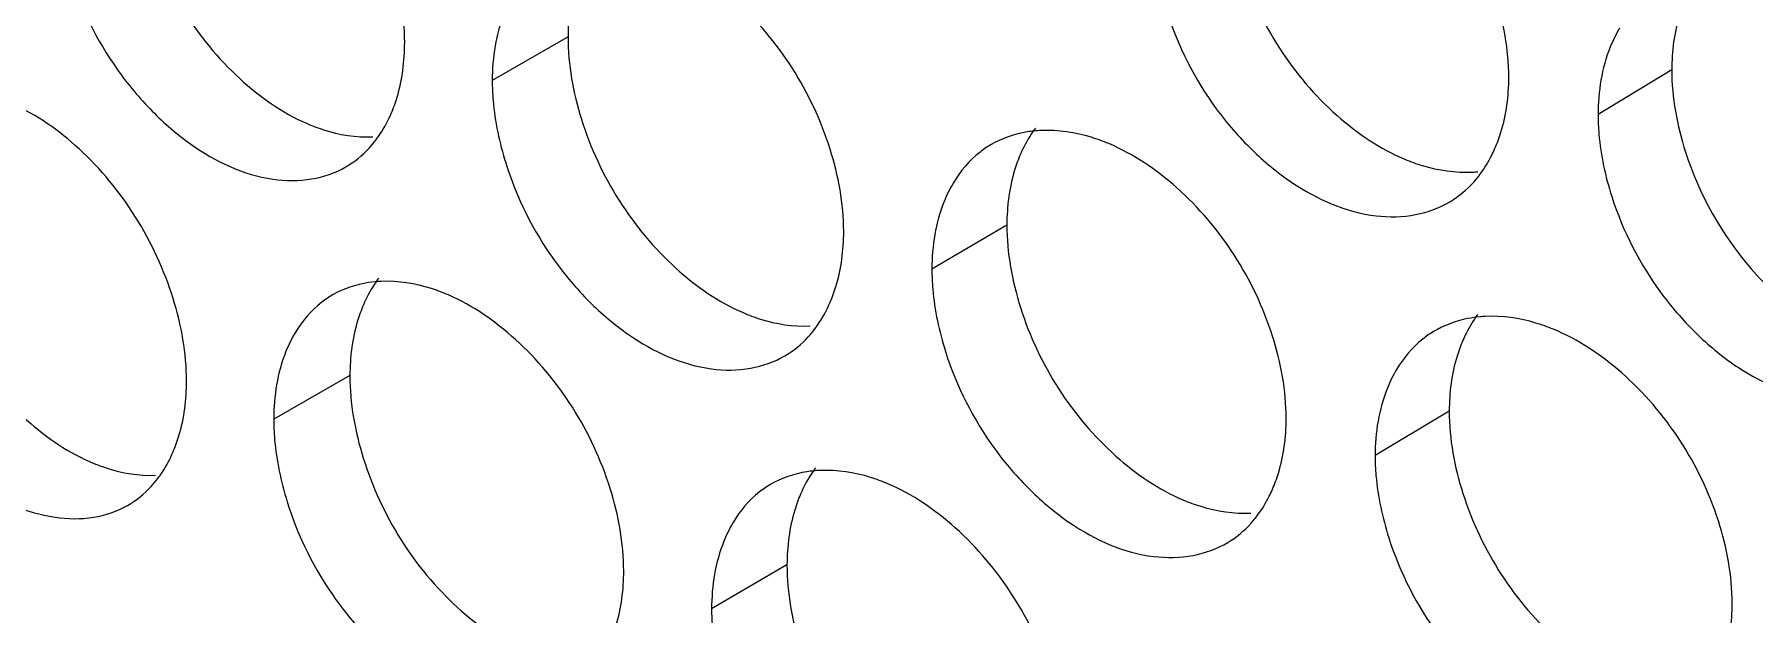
# Model space of a CAD drawing. Header units: millimetres. Extents: x 1177 to 4147, y 93 to 2194.
# Drawn here: x 2607.55 to 2623.16, y 740.03 to 745.3 of the extents above; entities that cross this region are included whole.
import ezdxf

# ---------------------------------------------------------------- set-up
doc = ezdxf.new("R2010")
doc.units = ezdxf.units.MM
doc.header["$LTSCALE"] = 0.1
doc.layers.get('0').update_dxf_attribs({"lineweight": 13})
doc.layers.add('标注', color=251, linetype='Continuous', lineweight=9)

# ---------------------------------------------------------------- blocks, each defined once
blk = doc.blocks.new('02')
for points, knots in [([(4627.348, 522.744), (4597.363, 531.299), (4553.55, 545.69), (4497.641, 568.487), (4458.71, 586.649), (4422.281, 606.068), (4388.51, 626.659), (4357.551, 648.334), (4338.416, 663.815), (4329.392, 671.722)], [0, 0, 0, 0, 0.278685, 0.411475, 0.539478, 0.662459, 0.780251, 0.892768, 1, 1, 1, 1]), ([(4626.906, 521.428), (4597.052, 529.945), (4553.424, 544.261), (4497.732, 566.923), (4458.929, 584.973), (4422.597, 604.269), (4388.892, 624.729), (4357.964, 646.263), (4338.829, 661.641), (4329.798, 669.496)], [0, 0, 0, 0, 0.278468, 0.411196, 0.539177, 0.662176, 0.780023, 0.892638, 1, 1, 1, 1]), ([(4628.518, 518.372), (4598.337, 526.935), (4554.235, 541.353), (4497.955, 564.22), (4458.766, 582.448), (4422.099, 601.945), (4388.114, 622.628), (4356.965, 644.402), (4337.717, 659.96), (4328.641, 667.907)], [0, 0, 0, 0, 0.278732, 0.411552, 0.539576, 0.662563, 0.780343, 0.892822, 1, 1, 1, 1]), ([(4328.202, 667.332), (4337.3, 659.316), (4356.601, 643.626), (4387.852, 621.677), (4421.956, 600.844), (4458.755, 581.215), (4498.091, 562.874), (4554.59, 539.876), (4598.873, 525.389), (4629.18, 516.79)], [0, 0, 0, 0, 0.107262, 0.219794, 0.337581, 0.460553, 0.588547, 0.721328, 1, 1, 1, 1])]:
    blk.add_open_spline(points, degree=3, knots=knots)
at = {"layer": '标注'}
for p, q in [((4501.12, 655.946), (4500.138, 655.379)), ((4515.425, 655.52), (4514.47, 654.941)), ((4506.808, 653.505), (4505.836, 652.934)), ((4498.293, 651.552), (4497.306, 650.987)), ((4512.541, 651.091), (4511.58, 650.515)), ((4503.958, 649.097), (4502.981, 648.528))]:
    blk.add_line(p, q, dxfattribs=at)
for centre, radius, start, end in [((4512.763, 655.83), 1.64, 272.8765, 275.2009), ((4513.09, 650.668), 1.654, 92.9003, 95.1818)]:
    blk.add_arc(centre, radius, start, end, dxfattribs=at)
for points, knots in [([(4499.003, 655.872), (4499.003, 656.233), (4498.866, 656.983), (4498.385, 658.02), (4497.666, 658.889), (4497.058, 659.318), (4496.741, 659.457)], [0, 0, 0, 0, 0.244427, 0.506785, 0.765518, 1, 1, 1, 1]), ([(4513.313, 655.42), (4513.313, 655.781), (4513.172, 656.53), (4512.681, 657.563), (4511.946, 658.424), (4511.327, 658.844), (4511.004, 658.979)], [0, 0, 0, 0, 0.243576, 0.505139, 0.763987, 1, 1, 1, 1]), ([(4495.478, 658.414), (4495.478, 658.052), (4495.615, 657.302), (4496.091, 656.265), (4496.806, 655.394), (4497.412, 654.964), (4497.729, 654.825)], [0, 0, 0, 0, 0.244732, 0.507241, 0.765812, 1, 1, 1, 1]), ([(4509.669, 657.92), (4509.669, 657.559), (4509.808, 656.81), (4510.296, 655.776), (4511.027, 654.914), (4511.644, 654.493), (4511.966, 654.358)], [0, 0, 0, 0, 0.243882, 0.505596, 0.764283, 1, 1, 1, 1]), ([(4501.295, 656.865), (4501.266, 656.797), (4501.16, 656.502), (4501.12, 656.186), (4501.12, 655.946)], [0, 0, 0, 0, 0.235219, 1, 1, 1, 1]), ([(4504.693, 653.421), (4504.693, 653.782), (4504.554, 654.532), (4504.069, 655.567), (4503.343, 656.433), (4502.731, 656.859), (4502.412, 656.996)], [0, 0, 0, 0, 0.244084, 0.506123, 0.764903, 1, 1, 1, 1]), ([(4494.659, 656.781), (4494.798, 656.333), (4495.115, 655.689), (4495.709, 654.979), (4496.342, 654.428), (4497.071, 654.079), (4497.79, 654.075), (4498.104, 654.181), (4498.239, 654.259)], [0, 0, 0, 0, 0.287891, 0.430312, 0.565838, 0.801787, 0.904179, 1, 1, 1, 1]), ([(4500.416, 656.5), (4500.37, 656.423), (4500.199, 656.074), (4500.138, 655.677), (4500.138, 655.379)], [0, 0, 0, 0, 0.231788, 1, 1, 1, 1]), ([(4515.604, 656.44), (4515.574, 656.372), (4515.466, 656.077), (4515.425, 655.759), (4515.425, 655.52)], [0, 0, 0, 0, 0.235961, 1, 1, 1, 1]), ([(4508.88, 656.278), (4509.023, 655.828), (4509.35, 655.183), (4509.962, 654.477), (4510.615, 653.933), (4511.366, 653.598), (4512.099, 653.612), (4512.418, 653.729), (4512.556, 653.812)], [0, 0, 0, 0, 0.285826, 0.427621, 0.562871, 0.799523, 0.902937, 1, 1, 1, 1]), ([(4501.12, 655.946), (4501.12, 655.585), (4501.257, 654.835), (4501.739, 653.799), (4502.46, 652.932), (4503.071, 652.506), (4503.389, 652.369)], [0, 0, 0, 0, 0.244389, 0.506579, 0.765197, 1, 1, 1, 1]), ([(4514.748, 656.057), (4514.702, 655.98), (4514.532, 655.632), (4514.47, 655.237), (4514.47, 654.941)], [0, 0, 0, 0, 0.232969, 1, 1, 1, 1]), ([(4498.829, 654.954), (4498.858, 655.022), (4498.964, 655.316), (4499.003, 655.633), (4499.003, 655.872)], [0, 0, 0, 0, 0.23516, 1, 1, 1, 1]), ([(4515.425, 655.52), (4515.425, 655.159), (4515.6, 654.22), (4516.216, 653.124), (4517.032, 652.35), (4517.5, 652.067), (4517.74, 651.969)], [0, 0, 0, 0, 0.243755, 0.63494, 0.825083, 1, 1, 1, 1]), ([(4500.138, 655.379), (4500.138, 655.293), (4500.154, 654.931), (4500.23, 654.573), (4500.313, 654.31)], [0, 0, 0, 0, 0.239084, 1, 1, 1, 1]), ([(4513.134, 654.501), (4513.164, 654.568), (4513.272, 654.863), (4513.313, 655.181), (4513.313, 655.42)], [0, 0, 0, 0, 0.235903, 1, 1, 1, 1]), ([(4496.176, 651.482), (4496.176, 651.843), (4496.039, 652.593), (4495.56, 653.631), (4494.844, 654.502), (4494.239, 654.933), (4493.923, 655.073)], [0, 0, 0, 0, 0.244599, 0.507118, 0.765827, 1, 1, 1, 1]), ([(4497.729, 654.825), (4497.801, 654.794), (4498.076, 654.689), (4498.375, 654.64), (4498.591, 654.649)], [0, 0, 0, 0, 0.266662, 1, 1, 1, 1]), ([(4498.628, 654.606), (4498.648, 654.632), (4498.725, 654.742), (4498.789, 654.861), (4498.829, 654.954)], [0, 0, 0, 0, 0.243623, 1, 1, 1, 1]), ([(4514.47, 654.941), (4514.47, 654.855), (4514.487, 654.493), (4514.564, 654.136), (4514.648, 653.874)], [0, 0, 0, 0, 0.239271, 1, 1, 1, 1]), ([(4498.239, 654.259), (4498.352, 654.324), (4498.49, 654.436), (4498.601, 654.57), (4498.628, 654.606)], [0, 0, 0, 0, 0.744037, 1, 1, 1, 1]), ([(4507.251, 654.731), (4507.192, 654.728), (4506.965, 654.706), (4506.741, 654.63), (4506.595, 654.544)], [0, 0, 0, 0, 0.258729, 1, 1, 1, 1]), ([(4507.178, 654.763), (4507.159, 654.737), (4507.084, 654.631), (4507.023, 654.515), (4506.984, 654.425)], [0, 0, 0, 0, 0.244083, 1, 1, 1, 1]), ([(4508.128, 654.561), (4508.055, 654.592), (4507.774, 654.695), (4507.471, 654.741), (4507.251, 654.731)], [0, 0, 0, 0, 0.26624, 1, 1, 1, 1]), ([(4506.595, 654.544), (4506.547, 654.515), (4506.356, 654.385), (4506.204, 654.202), (4506.115, 654.053)], [0, 0, 0, 0, 0.245038, 1, 1, 1, 1]), ([(4506.984, 654.425), (4506.955, 654.357), (4506.848, 654.062), (4506.808, 653.745), (4506.808, 653.505)], [0, 0, 0, 0, 0.235516, 1, 1, 1, 1]), ([(4510.428, 650.997), (4510.428, 651.358), (4510.288, 652.107), (4509.799, 653.141), (4509.067, 654.003), (4508.45, 654.426), (4508.128, 654.561)], [0, 0, 0, 0, 0.243745, 0.505466, 0.764291, 1, 1, 1, 1]), ([(4511.966, 654.358), (4512.039, 654.328), (4512.321, 654.226), (4512.625, 654.181), (4512.845, 654.192)], [0, 0, 0, 0, 0.265834, 1, 1, 1, 1]), ([(4512.944, 654.168), (4513, 654.245), (4513.067, 654.355), (4513.121, 654.47), (4513.134, 654.501)], [0, 0, 0, 0, 0.743715, 1, 1, 1, 1]), ([(4500.313, 654.31), (4500.453, 653.861), (4500.774, 653.217), (4501.376, 652.508), (4502.016, 651.96), (4502.755, 651.617), (4503.479, 651.619), (4503.795, 651.73), (4503.931, 651.81)], [0, 0, 0, 0, 0.287059, 0.429226, 0.56464, 0.800871, 0.903676, 1, 1, 1, 1]), ([(4512.556, 653.812), (4512.668, 653.88), (4512.806, 653.995), (4512.917, 654.132), (4512.944, 654.168)], [0, 0, 0, 0, 0.744496, 1, 1, 1, 1]), ([(4492.675, 654.032), (4492.675, 653.671), (4492.811, 652.921), (4493.285, 651.882), (4493.997, 651.01), (4494.601, 650.578), (4494.917, 650.439)], [0, 0, 0, 0, 0.244904, 0.507573, 0.76612, 1, 1, 1, 1]), ([(4506.115, 654.053), (4506.069, 653.976), (4505.898, 653.627), (4505.836, 653.231), (4505.836, 652.934)], [0, 0, 0, 0, 0.232263, 1, 1, 1, 1]), ([(4514.648, 653.874), (4514.793, 653.423), (4515.124, 652.777), (4515.744, 652.074), (4516.404, 651.532), (4517.165, 651.203), (4517.903, 651.225), (4518.224, 651.346), (4518.362, 651.431)], [0, 0, 0, 0, 0.285015, 0.426566, 0.56171, 0.798641, 0.902454, 1, 1, 1, 1]), ([(4506.808, 653.505), (4506.808, 653.144), (4506.946, 652.395), (4507.432, 651.361), (4508.16, 650.497), (4508.775, 650.074), (4509.096, 649.938)], [0, 0, 0, 0, 0.24405, 0.505923, 0.764587, 1, 1, 1, 1]), ([(4504.517, 652.503), (4504.546, 652.57), (4504.653, 652.865), (4504.693, 653.182), (4504.693, 653.421)], [0, 0, 0, 0, 0.235457, 1, 1, 1, 1]), ([(4498.667, 652.817), (4498.647, 652.791), (4498.57, 652.682), (4498.507, 652.563), (4498.468, 652.47)], [0, 0, 0, 0, 0.243602, 1, 1, 1, 1]), ([(4505.836, 652.934), (4505.836, 652.847), (4505.853, 652.486), (4505.93, 652.128), (4506.013, 651.865)], [0, 0, 0, 0, 0.239158, 1, 1, 1, 1]), ([(4498.069, 652.599), (4498.02, 652.571), (4497.827, 652.442), (4497.673, 652.259), (4497.584, 652.109)], [0, 0, 0, 0, 0.244683, 1, 1, 1, 1]), ([(4498.704, 652.774), (4498.647, 652.772), (4498.427, 652.752), (4498.211, 652.681), (4498.069, 652.599)], [0, 0, 0, 0, 0.258662, 1, 1, 1, 1]), ([(4499.57, 652.598), (4499.498, 652.63), (4499.221, 652.735), (4498.921, 652.783), (4498.704, 652.774)], [0, 0, 0, 0, 0.266742, 1, 1, 1, 1]), ([(4501.842, 649.018), (4501.842, 649.379), (4501.704, 650.129), (4501.221, 651.165), (4500.499, 652.032), (4499.889, 652.46), (4499.57, 652.598)], [0, 0, 0, 0, 0.244255, 0.506454, 0.76521, 1, 1, 1, 1]), ([(4491.85, 652.402), (4491.988, 651.954), (4492.302, 651.311), (4492.894, 650.599), (4493.522, 650.047), (4494.247, 649.696), (4494.963, 649.687), (4495.276, 649.792), (4495.411, 649.869)], [0, 0, 0, 0, 0.288311, 0.430859, 0.566442, 0.80225, 0.904434, 1, 1, 1, 1]), ([(4498.468, 652.47), (4498.439, 652.402), (4498.333, 652.107), (4498.293, 651.791), (4498.293, 651.552)], [0, 0, 0, 0, 0.235071, 1, 1, 1, 1]), ([(4503.389, 652.369), (4503.462, 652.337), (4503.74, 652.234), (4504.041, 652.186), (4504.258, 652.196)], [0, 0, 0, 0, 0.266325, 1, 1, 1, 1]), ([(4504.32, 652.161), (4504.339, 652.186), (4504.415, 652.294), (4504.477, 652.411), (4504.517, 652.503)], [0, 0, 0, 0, 0.243945, 1, 1, 1, 1]), ([(4503.931, 651.81), (4504.044, 651.876), (4504.182, 651.989), (4504.293, 652.125), (4504.32, 652.161)], [0, 0, 0, 0, 0.744227, 1, 1, 1, 1]), ([(4512.336, 652.123), (4512.288, 652.094), (4512.099, 651.963), (4511.948, 651.781), (4511.859, 651.632)], [0, 0, 0, 0, 0.245262, 1, 1, 1, 1]), ([(4512.941, 652.315), (4512.887, 652.31), (4512.676, 652.28), (4512.472, 652.204), (4512.336, 652.123)], [0, 0, 0, 0, 0.257466, 1, 1, 1, 1]), ([(4512.909, 652.343), (4512.852, 652.267), (4512.786, 652.157), (4512.732, 652.042), (4512.719, 652.012)], [0, 0, 0, 0, 0.743694, 1, 1, 1, 1]), ([(4513.891, 652.154), (4513.817, 652.184), (4513.533, 652.286), (4513.228, 652.331), (4513.007, 652.319)], [0, 0, 0, 0, 0.265915, 1, 1, 1, 1]), ([(4516.208, 648.6), (4516.208, 648.961), (4516.067, 649.71), (4515.574, 650.741), (4514.836, 651.601), (4514.214, 652.02), (4513.891, 652.154)], [0, 0, 0, 0, 0.243409, 0.504813, 0.763684, 1, 1, 1, 1]), ([(4497.584, 652.109), (4497.538, 652.032), (4497.367, 651.682), (4497.306, 651.285), (4497.306, 650.987)], [0, 0, 0, 0, 0.231548, 1, 1, 1, 1]), ([(4512.719, 652.012), (4512.69, 651.944), (4512.582, 651.649), (4512.541, 651.331), (4512.541, 651.091)], [0, 0, 0, 0, 0.235813, 1, 1, 1, 1]), ([(4506.013, 651.865), (4506.155, 651.415), (4506.48, 650.771), (4507.089, 650.064), (4507.737, 649.518), (4508.484, 649.181), (4509.215, 649.191), (4509.533, 649.306), (4509.67, 649.388)], [0, 0, 0, 0, 0.286235, 0.428153, 0.563457, 0.799968, 0.903181, 1, 1, 1, 1]), ([(4496.002, 650.565), (4496.031, 650.632), (4496.137, 650.927), (4496.176, 651.243), (4496.176, 651.482)], [0, 0, 0, 0, 0.235011, 1, 1, 1, 1]), ([(4498.293, 651.552), (4498.293, 651.19), (4498.43, 650.441), (4498.909, 649.404), (4499.627, 648.535), (4500.236, 648.107), (4500.554, 647.969)], [0, 0, 0, 0, 0.24456, 0.50691, 0.765504, 1, 1, 1, 1]), ([(4511.859, 651.632), (4511.813, 651.555), (4511.643, 651.207), (4511.58, 650.812), (4511.58, 650.515)], [0, 0, 0, 0, 0.232735, 1, 1, 1, 1]), ([(4512.541, 651.091), (4512.541, 650.73), (4512.681, 649.982), (4513.171, 648.949), (4513.905, 648.088), (4514.524, 647.669), (4514.847, 647.535)], [0, 0, 0, 0, 0.243714, 0.505271, 0.763981, 1, 1, 1, 1]), ([(4497.306, 650.987), (4497.306, 650.901), (4497.322, 650.538), (4497.398, 650.18), (4497.48, 649.917)], [0, 0, 0, 0, 0.239048, 1, 1, 1, 1]), ([(4510.25, 650.078), (4510.28, 650.146), (4510.387, 650.44), (4510.428, 650.758), (4510.428, 650.997)], [0, 0, 0, 0, 0.235754, 1, 1, 1, 1]), ([(4495.803, 650.218), (4495.823, 650.244), (4495.9, 650.353), (4495.962, 650.472), (4496.002, 650.565)], [0, 0, 0, 0, 0.243534, 1, 1, 1, 1]), ([(4494.917, 650.439), (4494.988, 650.407), (4495.262, 650.301), (4495.56, 650.252), (4495.775, 650.26)], [0, 0, 0, 0, 0.266833, 1, 1, 1, 1]), ([(4504.329, 650.358), (4504.31, 650.332), (4504.235, 650.225), (4504.173, 650.108), (4504.134, 650.016)], [0, 0, 0, 0, 0.243924, 1, 1, 1, 1]), ([(4511.58, 650.515), (4511.58, 650.429), (4511.597, 650.067), (4511.675, 649.71), (4511.758, 649.448)], [0, 0, 0, 0, 0.239233, 1, 1, 1, 1]), ([(4495.411, 649.869), (4495.525, 649.933), (4495.664, 650.047), (4495.776, 650.183), (4495.803, 650.218)], [0, 0, 0, 0, 0.743822, 1, 1, 1, 1]), ([(4503.742, 650.139), (4503.693, 650.11), (4503.502, 649.981), (4503.349, 649.798), (4503.26, 649.648)], [0, 0, 0, 0, 0.244922, 1, 1, 1, 1]), ([(4504.391, 650.322), (4504.332, 650.32), (4504.107, 650.298), (4503.886, 650.223), (4503.742, 650.139)], [0, 0, 0, 0, 0.258706, 1, 1, 1, 1]), ([(4505.264, 650.15), (4505.191, 650.181), (4504.912, 650.285), (4504.609, 650.332), (4504.391, 650.322)], [0, 0, 0, 0, 0.266406, 1, 1, 1, 1]), ([(4507.555, 646.581), (4507.555, 646.942), (4507.415, 647.691), (4506.928, 648.725), (4506.199, 649.59), (4505.585, 650.014), (4505.264, 650.15)], [0, 0, 0, 0, 0.243914, 0.505794, 0.764596, 1, 1, 1, 1]), ([(4497.48, 649.917), (4497.62, 649.468), (4497.939, 648.825), (4498.537, 648.115), (4499.173, 647.566), (4499.907, 647.22), (4500.629, 647.219), (4500.944, 647.327), (4501.08, 647.406)], [0, 0, 0, 0, 0.287474, 0.429768, 0.565237, 0.801327, 0.903927, 1, 1, 1, 1]), ([(4504.134, 650.016), (4504.105, 649.949), (4503.998, 649.654), (4503.958, 649.337), (4503.958, 649.097)], [0, 0, 0, 0, 0.235368, 1, 1, 1, 1]), ([(4509.096, 649.938), (4509.169, 649.908), (4509.449, 649.805), (4509.753, 649.759), (4509.971, 649.77)], [0, 0, 0, 0, 0.265996, 1, 1, 1, 1]), ([(4510.058, 649.742), (4510.115, 649.819), (4510.183, 649.93), (4510.237, 650.047), (4510.25, 650.078)], [0, 0, 0, 0, 0.74354, 1, 1, 1, 1]), ([(4509.67, 649.388), (4509.782, 649.455), (4509.92, 649.57), (4510.031, 649.706), (4510.058, 649.742)], [0, 0, 0, 0, 0.744409, 1, 1, 1, 1]), ([(4503.26, 649.648), (4503.214, 649.571), (4503.043, 649.222), (4502.981, 648.826), (4502.981, 648.528)], [0, 0, 0, 0, 0.232026, 1, 1, 1, 1]), ([(4511.758, 649.448), (4511.902, 648.997), (4512.231, 648.352), (4512.847, 647.647), (4513.504, 647.104), (4514.26, 646.772), (4514.996, 646.79), (4515.316, 646.909), (4515.454, 646.993)], [0, 0, 0, 0, 0.28542, 0.427092, 0.562289, 0.79908, 0.902694, 1, 1, 1, 1]), ([(4501.667, 648.1), (4501.696, 648.168), (4501.802, 648.462), (4501.842, 648.779), (4501.842, 649.018)], [0, 0, 0, 0, 0.235309, 1, 1, 1, 1]), ([(4503.958, 649.097), (4503.958, 648.736), (4504.096, 647.987), (4504.579, 646.952), (4505.304, 646.086), (4505.917, 645.661), (4506.237, 645.525)], [0, 0, 0, 0, 0.244219, 0.506251, 0.764892, 1, 1, 1, 1]), ([(4516.029, 647.68), (4516.059, 647.748), (4516.167, 648.043), (4516.208, 648.36), (4516.208, 648.6)], [0, 0, 0, 0, 0.236051, 1, 1, 1, 1]), ([(4502.981, 648.528), (4502.981, 648.442), (4502.998, 648.08), (4503.074, 647.722), (4503.157, 647.459)], [0, 0, 0, 0, 0.239121, 1, 1, 1, 1])]:
    blk.add_open_spline(points, degree=3, knots=knots, dxfattribs=at)

msp = doc.modelspace()

# ---------------------------------------------------------------- block references
at = {"xscale": 0.7, "yscale": 0.7, "zscale": 0.7}
msp.add_blockref('02', (-538.391, 286.112), dxfattribs=at)

doc.saveas('drawing.dxf')
